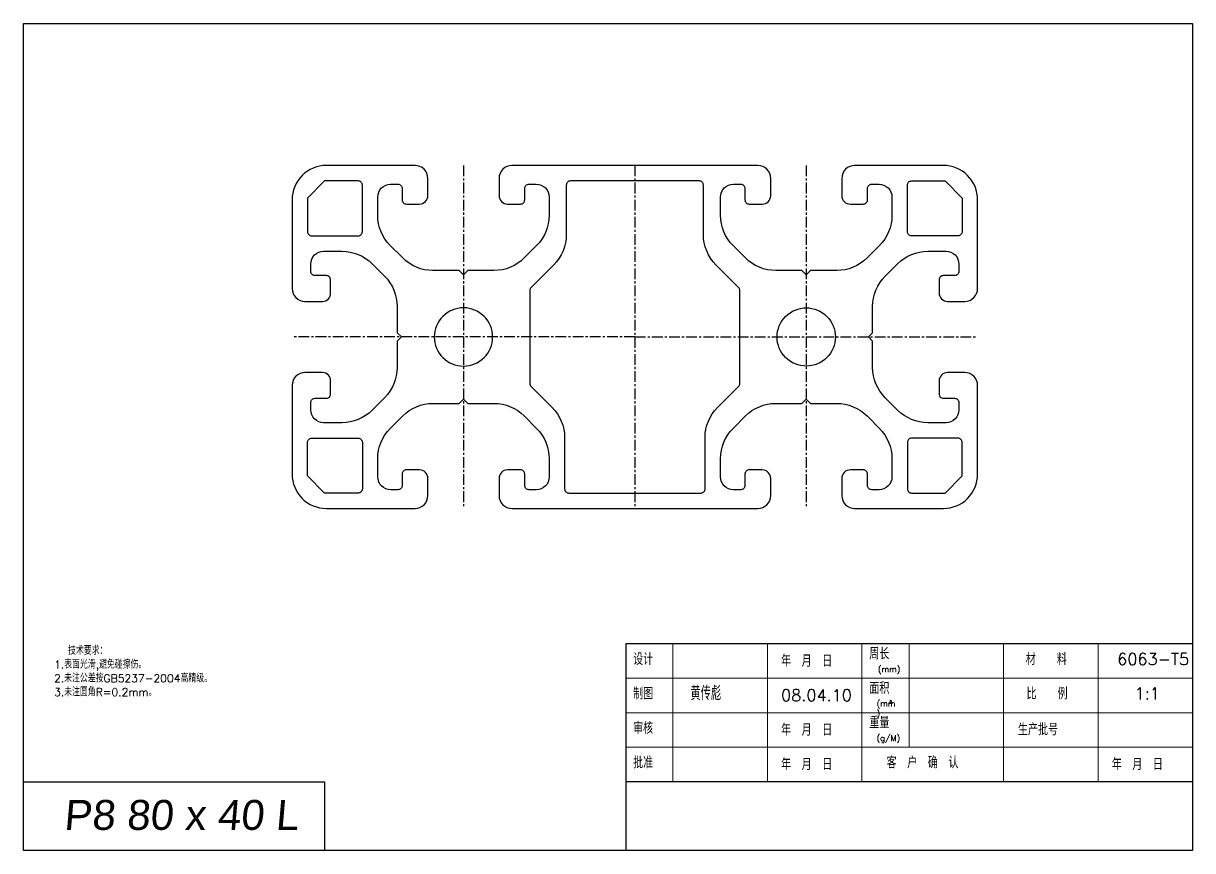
# Model space of a CAD drawing. Header units: millimetres. Extents: x 667 to 3290, y 428 to 2286.
# Drawn here: x 2276.7 to 2413.1, y 1401.6 to 1498.1 of the extents above; entities that cross this region are included whole.
import ezdxf

# ---------------------------------------------------------------- set-up
doc = ezdxf.new("R2010")
doc.units = ezdxf.units.MM
doc.linetypes.add('CENTER', pattern=[2, 1.25, -0.25, 0.25, -0.25])
doc.layers.add('CENT', color=4, linetype='CENTER')
for name, color, linetype, lineweight in [('文字层', 10, 'Continuous', 0), ('粗实线', 130, 'Continuous', 30), ('细实线', 130, 'Continuous', 0)]:
    doc.layers.add(name, color=color, linetype=linetype, lineweight=lineweight)
doc.styles.add('ROMANS', font='romans.shx', dxfattribs={"oblique": 5})
doc.styles.get("Standard").update_dxf_attribs({"font": 'txt', "bigfont": 'gbcbig.shx'})

msp = doc.modelspace()

# ---------------------------------------------------------------- linework, layer by layer
for points in [[(2318.805, 1468.616, -0.1989124), (2320.27, 1465.08), (2320.27, 1462.023), (2320.77, 1461.523), (2320.27, 1461.023), (2320.27, 1457.965, -0.1989124), (2318.805, 1454.43), (2317.363, 1452.987, -0.1989124), (2313.827, 1451.523), (2311.703, 1451.523, -0.4142136), (2310.203, 1453.023), (2310.203, 1453.873, -0.4142136), (2310.703, 1454.373), (2312.02, 1454.373, 0.4142136), (2312.52, 1454.873), (2312.52, 1456.373, 0.4246948), (2311.57, 1457.373), (2309.52, 1457.373, 0.4142136), (2308.02, 1455.873), (2308.02, 1445.523, 0.4142136), (2312.02, 1441.523), (2322.37, 1441.523, 0.4142136), (2323.87, 1443.023), (2323.87, 1445.023, 0.4142136), (2322.87, 1446.023), (2321.37, 1446.023, 0.4142136), (2320.87, 1445.523), (2320.87, 1444.206, -0.4142136), (2320.37, 1443.706), (2319.52, 1443.706, -0.4142136), (2318.02, 1445.206), (2318.02, 1447.33, -0.1989124), (2319.484, 1450.866), (2320.926, 1452.308, -0.1989124), (2324.462, 1453.773), (2327.52, 1453.773), (2328.02, 1454.273), (2328.52, 1453.773), (2331.577, 1453.773, -0.1989124), (2335.113, 1452.308), (2336.555, 1450.866, -0.1989124), (2338.02, 1447.33), (2338.02, 1445.206, -0.4142136), (2336.52, 1443.706), (2335.67, 1443.706, -0.4142136), (2335.17, 1444.206), (2335.17, 1445.523, 0.4142136), (2334.67, 1446.023), (2333.17, 1446.023, 0.4142136), (2332.17, 1445.023), (2332.17, 1443.023, 0.4142136), (2333.67, 1441.523), (2362.37, 1441.523, 0.4142136), (2363.87, 1443.023), (2363.87, 1445.023, 0.4142136), (2362.87, 1446.023), (2361.37, 1446.023, 0.4142136), (2360.87, 1445.523), (2360.87, 1444.206, -0.4142136), (2360.37, 1443.706), (2359.52, 1443.706, -0.4142136), (2358.02, 1445.206), (2358.02, 1447.33, -0.1989124), (2359.484, 1450.866), (2360.926, 1452.308, -0.1989124), (2364.462, 1453.773), (2367.52, 1453.773), (2368.02, 1454.273), (2368.52, 1453.773), (2371.577, 1453.773, -0.1989124), (2375.113, 1452.308), (2376.555, 1450.866, -0.1989124), (2378.02, 1447.33), (2378.02, 1445.206, -0.4142136), (2376.52, 1443.706), (2375.67, 1443.706, -0.4142136), (2375.17, 1444.206), (2375.17, 1445.523, 0.4142136), (2374.67, 1446.023), (2373.17, 1446.023, 0.4142136), (2372.17, 1445.023), (2372.17, 1443.023, 0.4142136), (2373.67, 1441.523), (2384.02, 1441.523, 0.4142136), (2388.02, 1445.523), (2388.02, 1455.873, 0.4142136), (2386.52, 1457.373), (2384.52, 1457.373, 0.4142136), (2383.52, 1456.373), (2383.52, 1454.873, 0.4142136), (2384.02, 1454.373), (2385.336, 1454.373, -0.4142136), (2385.836, 1453.873), (2385.836, 1453.023, -0.4142136), (2384.336, 1451.523), (2382.212, 1451.523, -0.1989124), (2378.676, 1452.987), (2377.234, 1454.43, -0.1989124), (2375.77, 1457.965), (2375.77, 1461.023), (2375.27, 1461.523), (2375.77, 1462.023), (2375.77, 1465.08, -0.1989124), (2377.234, 1468.616), (2378.676, 1470.058, -0.1989124), (2382.212, 1471.523), (2384.336, 1471.523, -0.4142136), (2385.836, 1470.023), (2385.836, 1469.173, -0.4142136), (2385.336, 1468.673), (2384.02, 1468.673, 0.4142136), (2383.52, 1468.173), (2383.52, 1466.673, 0.4142136), (2384.52, 1465.673), (2386.52, 1465.673, 0.4142136), (2388.02, 1467.173), (2388.02, 1477.523, 0.4142136), (2384.02, 1481.523), (2373.67, 1481.523, 0.4142136), (2372.17, 1480.023), (2372.17, 1477.973, 0.4246948), (2373.17, 1477.023), (2374.67, 1477.023, 0.4142136), (2375.17, 1477.523), (2375.17, 1478.84, -0.4142136), (2375.67, 1479.34), (2376.52, 1479.34, -0.4142136), (2378.02, 1477.84), (2378.02, 1475.715, -0.1989124), (2376.555, 1472.18), (2375.113, 1470.737, -0.1989124), (2371.577, 1469.273), (2368.52, 1469.273), (2368.02, 1468.773), (2367.52, 1469.273), (2364.462, 1469.273, -0.1989124), (2360.926, 1470.737), (2359.484, 1472.18, -0.1989124), (2358.02, 1475.715), (2358.02, 1477.84, -0.4142136), (2359.52, 1479.34), (2360.37, 1479.34, -0.4142136), (2360.87, 1478.84), (2360.87, 1477.523, 0.4142136), (2361.37, 1477.023), (2362.87, 1477.023, 0.4246948), (2363.87, 1477.973), (2363.87, 1480.023, 0.4142136), (2362.37, 1481.523), (2333.67, 1481.523, 0.4142136), (2332.17, 1480.023), (2332.17, 1478.023, 0.4142136), (2333.17, 1477.023), (2334.67, 1477.023, 0.4142136), (2335.17, 1477.523), (2335.17, 1478.84, -0.4142136), (2335.67, 1479.34), (2336.52, 1479.34, -0.4142136), (2338.02, 1477.84), (2338.02, 1475.715, -0.1989124), (2336.555, 1472.18), (2335.113, 1470.737, -0.1989124), (2331.577, 1469.273), (2328.52, 1469.273), (2328.02, 1468.773), (2327.52, 1469.273), (2324.462, 1469.273, -0.1989124), (2320.926, 1470.737), (2319.484, 1472.18, -0.1989124), (2318.02, 1475.715), (2318.02, 1477.84, -0.4142136), (2319.52, 1479.34), (2320.37, 1479.34, -0.4142136), (2320.87, 1478.84), (2320.87, 1477.523, 0.4142136), (2321.37, 1477.023), (2322.87, 1477.023, 0.4142136), (2323.87, 1478.023), (2323.87, 1480.023, 0.4142136), (2322.37, 1481.523), (2312.02, 1481.523, 0.4142136), (2308.02, 1477.523), (2308.02, 1467.173, 0.4142136), (2309.52, 1465.673), (2311.57, 1465.673, 0.4246948), (2312.52, 1466.673), (2312.52, 1468.173, 0.4142136), (2312.02, 1468.673), (2310.703, 1468.673, -0.4142136), (2310.203, 1469.173), (2310.203, 1470.023, -0.4142136), (2311.703, 1471.523), (2313.827, 1471.523, -0.1989124), (2317.363, 1470.058)], [(2315.72, 1479.723), (2311.82, 1479.723), (2309.82, 1477.723), (2309.82, 1473.823, 0.4142136), (2310.32, 1473.323), (2315.72, 1473.323, 0.4142136), (2316.22, 1473.823), (2316.22, 1479.223, 0.4142136)], [(2338.355, 1453.309, -0.1989124), (2339.82, 1449.773), (2339.82, 1443.823, 0.4142136), (2340.32, 1443.323), (2355.72, 1443.323, 0.4142136), (2356.22, 1443.823), (2356.22, 1449.773, -0.1989124), (2357.684, 1453.309), (2360.123, 1455.748, 0.1989124), (2360.27, 1456.101), (2360.27, 1466.944, 0.1989124), (2360.123, 1467.298), (2357.484, 1469.937, -0.1989124), (2356.02, 1473.473), (2356.02, 1479.223, 0.4142136), (2355.52, 1479.723), (2340.52, 1479.723, 0.4142136), (2340.02, 1479.223), (2340.02, 1473.473, -0.1989124), (2338.555, 1469.937), (2335.916, 1467.298, 0.1989124), (2335.77, 1466.944), (2335.77, 1456.101, 0.1989124), (2335.916, 1455.748)], [(2380.32, 1479.723), (2384.22, 1479.723), (2386.22, 1477.723), (2386.22, 1473.823, -0.4142136), (2385.72, 1473.323), (2380.32, 1473.323, -0.4142136), (2379.82, 1473.823), (2379.82, 1479.223, -0.4142136)], [(2330.424, 1459.119, 0.4142136), (2330.424, 1463.927, 0.4142136), (2325.615, 1463.927, 0.4142136), (2325.615, 1459.119, 0.4142136)], [(2365.615, 1459.119, -0.4142136), (2365.615, 1463.927, -0.4142136), (2370.424, 1463.927, -0.4142136), (2370.424, 1459.119, -0.4142136)], [(2315.72, 1443.323), (2311.82, 1443.323), (2309.82, 1445.323), (2309.82, 1449.223, -0.4142136), (2310.32, 1449.723), (2315.72, 1449.723, -0.4142136), (2316.22, 1449.223), (2316.22, 1443.823, -0.4142136)], [(2380.32, 1443.323), (2384.22, 1443.323), (2386.22, 1445.323), (2386.22, 1449.223, 0.4142136), (2385.72, 1449.723), (2380.32, 1449.723, 0.4142136), (2379.82, 1449.223), (2379.82, 1443.823, 0.4142136)]]:
    msp.add_lwpolyline(points, format="xyb", close=True)
at = {"layer": 'CENT'}
for p, q in [((2328.02, 1481.523), (2328.02, 1441.523)), ((2348.02, 1481.523), (2348.02, 1441.523)), ((2368.02, 1481.523), (2368.02, 1441.523)), ((2348.02, 1461.523), (2308.02, 1461.523)), ((2348.02, 1461.523), (2388.02, 1461.523))]:
    msp.add_line(p, q, dxfattribs=at)
at = {"layer": '粗实线'}
for p, q in [((2276.662, 1401.617), (2276.662, 1498.096)), ((2276.662, 1498.096), (2413.11, 1498.096)), ((2413.11, 1498.096), (2413.11, 1401.617)), ((2346.953, 1425.737), (2346.953, 1401.617)), ((2413.11, 1425.737), (2346.953, 1425.737)), ((2276.662, 1409.657), (2311.808, 1409.657)), ((2311.808, 1409.657), (2311.808, 1401.617)), ((2413.11, 1409.657), (2346.953, 1409.657)), ((2413.11, 1401.617), (2276.662, 1401.617))]:
    msp.add_line(p, q, dxfattribs=at)
at = {"layer": '细实线'}
for p, q in [((2352.466, 1425.737), (2352.466, 1409.657)), ((2363.493, 1425.737), (2363.493, 1409.657)), ((2374.519, 1425.737), (2374.519, 1409.657)), ((2380.032, 1425.737), (2380.032, 1413.677)), ((2391.058, 1425.737), (2391.058, 1409.657)), ((2402.084, 1425.737), (2402.084, 1409.657)), ((2413.11, 1421.717), (2346.953, 1421.717)), ((2413.11, 1417.697), (2346.953, 1417.697)), ((2413.11, 1413.677), (2346.953, 1413.677))]:
    msp.add_line(p, q, dxfattribs=at)

# ---------------------------------------------------------------- texts
at = {"insert": (2281.355, 1407.526), "char_height": 3.4936, "width": 45.63799, "attachment_point": 1, "style": 'ROMANS'}
msp.add_mtext('{\\fArial|b0|i0|c238|p34;P8 80 x 40 L}', dxfattribs=at)
at = {"layer": '文字层', "attachment_point": 1}
for s, insert, char_height, width in [('  技术要求：', (2280.24, 1425.385), 0.9188, 15.69127), ('设计', (2347.813, 1424.645), 1.3783, 4.0101), ('年 月 日', (2365.082, 1424.437), 1.3783, 7.71122), ('周长', (2375.378, 1425.282), 1.3783, 4.0101), ('材  料', (2393.632, 1424.645), 1.3783, 6.00202), ('6063-T5', (2404.31, 1424.645), 1.3783, 7.16698), ('1.表面光滑,避免碰擦伤。', (2280.24, 1423.777), 0.91884, 15.69127), ('(mm)', (2376.4, 1423.129), 0.6891, 2.55439), ('2.未注公差按GB5237-2004高精级。', (2280.24, 1422.169), 0.91884, 21.16526), ('3.未注圆角R=0.2mm。', (2280.24, 1420.561), 0.91884, 12.01498), ('制图', (2347.813, 1420.625), 1.3783, 4.0101), ('黄传彪', (2354.512, 1420.808), 1.6539, 7.45366), ('面积', (2375.378, 1421.263), 1.3783, 4.0101), ('比  例', (2393.722, 1420.625), 1.3783, 6.00202), ('1:1', (2406.336, 1420.625), 1.3783, 3.03218), ('08.04.10', (2365.082, 1420.418), 1.3783, 7.7713), ('(mm )', (2376.239, 1419.109), 0.6891, 2.48744), ('2', (2377.727, 1419.105), 0.345, 0.34416), ('审核', (2347.813, 1416.605), 1.3783, 4.0101), ('年 月 日', (2365.082, 1416.398), 1.3783, 7.71122), ('重量', (2375.378, 1417.243), 1.3783, 4.0101), ('生产批号', (2392.724, 1416.44), 1.3783, 7.96769), ('(g/M)', (2376.239, 1415.089), 0.6891, 2.55439), ('批准', (2347.813, 1412.585), 1.3783, 4.0101), ('年 月 日', (2365.082, 1412.378), 1.3783, 7.71122), ('客 户 确 认', (2377.401, 1412.585), 1.3783, 11.11801), ('年 月 日', (2403.673, 1412.378), 1.3783, 7.63678)]:
    msp.add_mtext(s, dxfattribs=dict(at, insert=insert, char_height=char_height, width=width))

doc.saveas('drawing.dxf')
